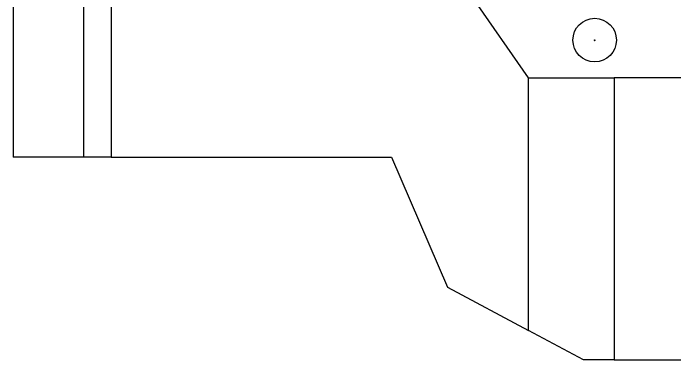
# Model space of a CAD drawing. Extents: x -120528 to -38681, y -40362 to 40632.
# Drawn here: x -65387 to -63714, y -38525 to -37650 of the extents above; entities that cross this region are included whole.
import ezdxf

# ---------------------------------------------------------------- set-up
doc = ezdxf.new("R2010")
doc.units = 0
doc.header["$PDMODE"] = 35
doc.layers.get('0').update_dxf_attribs({"linetype": 'CONTINUOUS'})

msp = doc.modelspace()

# ---------------------------------------------------------------- linework, layer by layer
at = {"color": 40, "linetype": 'Continuous'}
for p, q in [((-65386.97, -37193.87), (-65386.97, -38013.87)), ((-65208.97, -37193.87), (-65208.97, -38013.87)), ((-65138.97, -37193.87), (-65138.97, -38013.87)), ((-64083.97, -37812.87), (-64513.97, -37193.87)), ((-64083.97, -37812.87), (-63867.97, -37812.87)), ((-64083.97, -38450.93), (-64083.97, -37812.87)), ((-63867.97, -37812.87), (-63867.97, -38524.87)), ((-62720.97, -37812.87), (-63867.97, -37812.87)), ((-65138.97, -38013.87), (-65386.97, -38013.87)), ((-65138.97, -38013.87), (-64430.97, -38013.87)), ((-64430.97, -38013.87), (-64288.97, -38341.87)), ((-64288.97, -38341.87), (-64083.97, -38450.93)), ((-63944.97, -38524.87), (-64083.97, -38450.93)), ((-63867.97, -38524.87), (-63944.97, -38524.87)), ((-63867.97, -38524.87), (-62720.97, -38524.87))]:
    msp.add_line(p, q, dxfattribs=at)
msp.add_circle((-63916.97, -37717.87), 55, dxfattribs=at)
at = {"color": 20, "linetype": 'Continuous'}
msp.add_point((-63916.97, -37717.87), dxfattribs=at)

doc.saveas('drawing.dxf')
